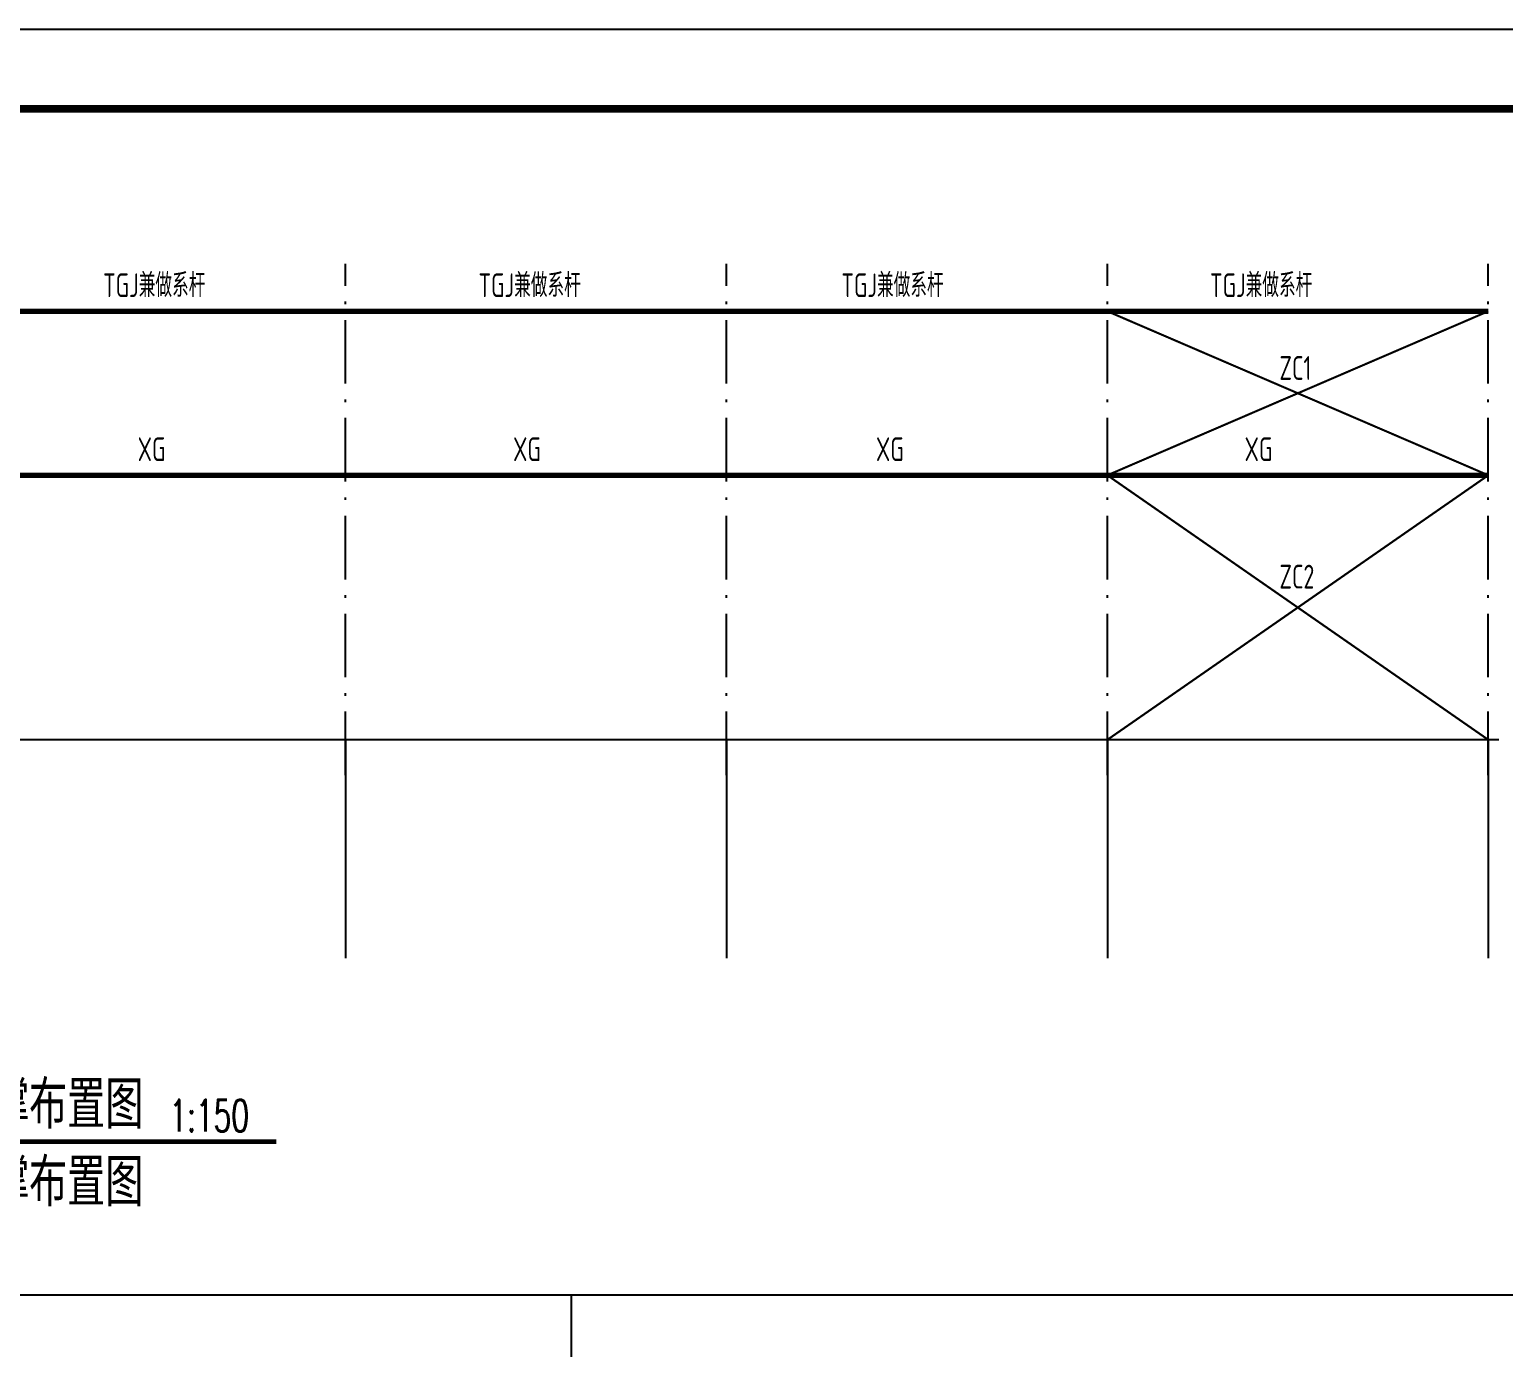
# Model space of a CAD drawing. Extents: x -307088 to 5640332, y -3541089 to -2181377.
# Drawn here: x 5521884 to 5549745, y -3438003 to -3413089 of the extents above; entities that cross this region are included whole.
import ezdxf

# ---------------------------------------------------------------- set-up
doc = ezdxf.new("R2010")
doc.units = 0
doc.header["$LTSCALE"] = 100
doc.header["$MEASUREMENT"] = 0
doc.linetypes.add('2', pattern=[1850, 1200, -300, 50, -300])
doc.linetypes.add('CENTER2', pattern=[28.575, 19.05, -3.175, 3.175, -3.175])
doc.layers.get('0').update_dxf_attribs({"linetype": 'CONTINUOUS'})
for name, color, linetype in [('AXIS', 3, 'CONTINUOUS'), ('CHAIRS', 1, 'CONTINUOUS'), ('LAYER1', 7, 'CONTINUOUS'), ('PUB_TEXT', 7, 'CONTINUOUS'), ('PUB_TITLE', 4, 'CONTINUOUS'), ('TEXT', 7, 'CONTINUOUS'), ('WINDOW_TEXT', 7, 'CONTINUOUS'), ('轴线__点划线', 253, '2')]:
    doc.layers.add(name, color=color, linetype=linetype)
doc.styles.add('_HZTXT', font='tssdeng.shx', dxfattribs={"width": 0.8, "bigfont": 'HZTXT.shx'})
doc.styles.add('_SIMPLEX', font='SIMPLEX.shx', dxfattribs={"width": 0.8})
doc.styles.add('TSSD_DIMENSION', font='Tssdeng.shx', dxfattribs={"width": 0.7, "bigfont": 'hztxt.shx'})
doc.styles.add('TSSD_REIN', font='Tssdeng.shx', dxfattribs={"width": 0.7, "bigfont": 'hztxt.shx'})

msp = doc.modelspace()

# ---------------------------------------------------------------- linework, layer by layer
at = {"color": 1}
msp.add_line((5549657.4, -3426515.5), (5490934.5, -3426515.5), dxfattribs=at)
at = {"color": 5, "linetype": 'CENTER2', "const_width": 40}
for points in [[(5549457.4, -3421515.5), (5542257.4, -3418415.5)], [(5542257.4, -3421515.5), (5549457.4, -3418415.5)], [(5549457.4, -3421515.5), (5542257.4, -3426515.5)], [(5542257.4, -3421515.5), (5549457.4, -3426515.5)]]:
    msp.add_lwpolyline(points, dxfattribs=at)
at = {"layer": 'AXIS', "color": 3}
for p, q in [((5527857.4, -3426510.8), (5527857.4, -3430645.3)), ((5535057.4, -3426510.8), (5535057.4, -3430645.3)), ((5542257.4, -3426510.8), (5542257.4, -3430645.3)), ((5549457.4, -3426510.8), (5549457.4, -3430645.3))]:
    msp.add_line(p, q, dxfattribs=at)
at = {"layer": 'AXIS', "const_width": 83.3}
msp.add_lwpolyline([(5526548, -3434112.9), (5516635.5, -3434112.9)], dxfattribs=at)
at = {"layer": 'CHAIRS', "color": 0, "const_width": 100}
for points in [[(5549457.4, -3418415.5), (5491857.4, -3418415.5)], [(5549457.4, -3421515.5), (5491857.4, -3421515.5)]]:
    msp.add_lwpolyline(points, dxfattribs=at)
at = {"layer": 'PUB_TITLE'}
msp.add_lwpolyline([(5479576.3, -3476089.1), (5591026.3, -3476089.1), (5591026.3, -3413089.1), (5479576.3, -3413089.1)], close=True, dxfattribs=at)
at = {"layer": 'PUB_TITLE', "const_width": 150}
msp.add_lwpolyline([(5483326.3, -3474589.1), (5589526.3, -3474589.1), (5589526.3, -3414589.1), (5483326.3, -3414589.1)], close=True, dxfattribs=at)
at = {"layer": 'WINDOW_TEXT', "color": 6}
for points in [[(5553894, -3414589.1), (5553894, -3437013.5), (5483326.3, -3437013.5)], [(5532123.3, -3437013.5), (5532123.3, -3474589.1)]]:
    msp.add_lwpolyline(points, dxfattribs=at)
at = {"layer": '轴线__点划线', "color": 6, "ltscale": 0.01}
for p, q in [((5527857.4, -3427183), (5527857.4, -3417516)), ((5535057.4, -3427183), (5535057.4, -3417516)), ((5542257.4, -3427183), (5542257.4, -3417516)), ((5549457.4, -3427183), (5549457.4, -3417516))]:
    msp.add_line(p, q, dxfattribs=at)

# ---------------------------------------------------------------- texts
at = {"style": '_SIMPLEX', "width": 0.65}
msp.add_text('1:150', height=600, dxfattribs=at).set_placement((5524528.7, -3433920.5))
at = {"layer": 'LAYER1', "style": 'TSSD_DIMENSION', "width": 0.7}
for s, p in [('TGJ兼做系杆', (5523275.4, -3418148.7)), ('TGJ兼做系杆', (5530371.2, -3418148.7)), ('TGJ兼做系杆', (5537229.6, -3418148.7)), ('TGJ兼做系杆', (5544197.3, -3418148.7)), ('XG', (5523928.8, -3421248.7)), ('XG', (5531024.7, -3421248.7)), ('XG', (5537883, -3421248.7)), ('XG', (5544850.8, -3421248.7))]:
    msp.add_text(s, height=450, dxfattribs=at).set_placement(p)
at = {"layer": 'PUB_TEXT', "style": '_HZTXT', "width": 0.8}
for p in [(5518275.9, -3433863.6), (5518275.9, -3435331.6)]:
    msp.add_text('轴柱间支撑布置图', height=900, dxfattribs=at).set_placement(p)
at = {"layer": 'TEXT', "style": 'TSSD_REIN', "width": 0.7}
for s, p in [('ZC1', (5545510.6, -3419712.6)), ('ZC2', (5545510.6, -3423656.8))]:
    msp.add_text(s, height=450, dxfattribs=at).set_placement(p)

doc.saveas('drawing.dxf')
